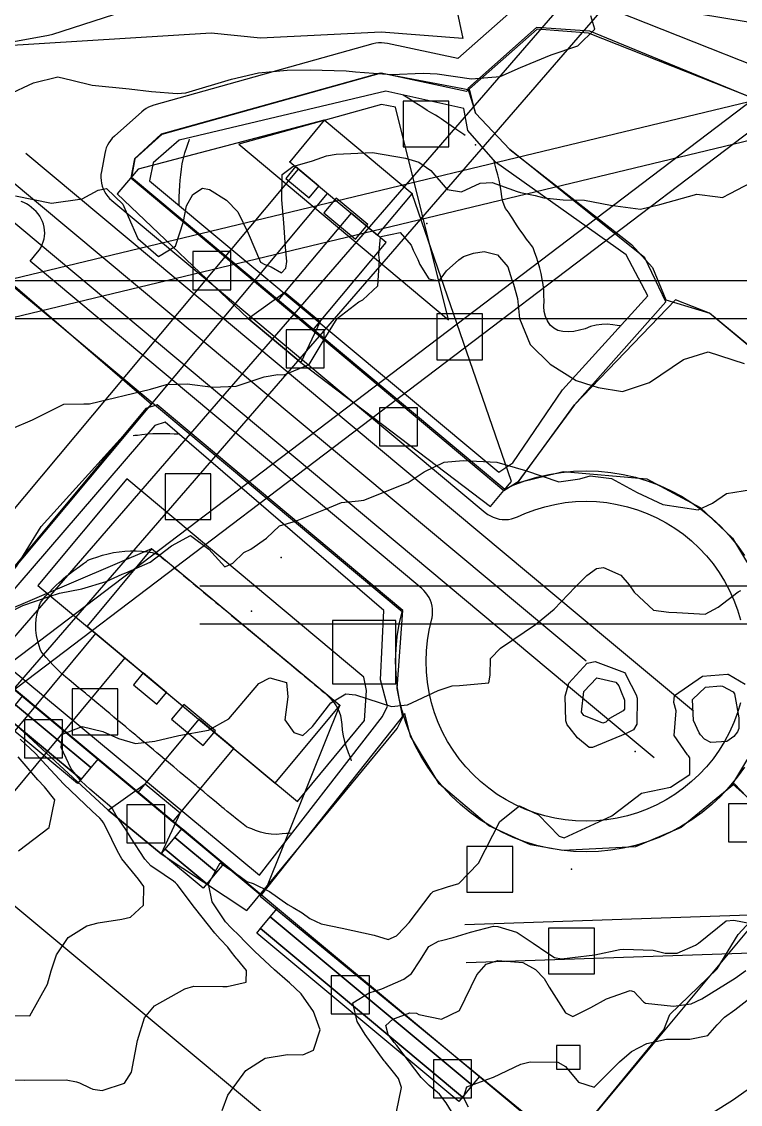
# Model space of a CAD drawing. Header units: feet. Extents: x 1318179 to 1318934, y 422542 to 423299.
# Drawn here: x 1318474.7 to 1318663.4, y 422820.3 to 423104.4 of the extents above; entities that cross this region are included whole.
import ezdxf

# ---------------------------------------------------------------- set-up
doc = ezdxf.new("R2010")
doc.units = ezdxf.units.FT
for name, color, linetype in [('A-BLDG-OTLN', 3, 'CONTINUOUS'), ('C-DRNG-AREA', 150, 'CONTINUOUS'), ('C-LOD', 30, 'CONTINUOUS'), ('C-MISC', 7, 'CONTINUOUS'), ('C-PROP', 6, 'CONTINUOUS'), ('C-PVMT', 8, 'CONTINUOUS'), ('C-SWM', 92, 'CONTINUOUS'), ('C-TOPO-MAJR', 32, 'CONTINUOUS'), ('C-TOPO-SPOT', 7, 'CONTINUOUS'), ('C-UTIL', 4, 'CONTINUOUS'), ('L-PLNT-TREE', 90, 'CONTINUOUS'), ('V-PROP-LINE', 7, 'CONTINUOUS')]:
    doc.layers.add(name, color=color, linetype=linetype)

msp = doc.modelspace()

# ---------------------------------------------------------------- linework, layer by layer
at = {"layer": 'A-BLDG-OTLN'}
for points in [[(1318545.1, 423067.67), (1318568.14, 423048.39), (1318577.23, 423059.25), (1318554.19, 423078.54), (1318545.1, 423067.67)], [(1318491.92, 422945.76), (1318541.32, 422904.64), (1318558.24, 422924.97), (1318508.83, 422966.09), (1318491.92, 422945.76)]]:
    msp.add_lwpolyline(points, close=True, dxfattribs=at)
at = {"layer": 'C-DRNG-AREA'}
for points in [[(1318568.86, 423090.92), (1318511.36, 423074.92), (1318504.36, 423068.42), (1318503.36, 423063.42), (1318601.36, 422981.42), (1318605.36, 422983.93), (1318619.86, 423003.92), (1318643.86, 423030.92), (1318638.36, 423042.42), (1318602.86, 423070.92), (1318593.86, 423080.42), (1318592.36, 423086.42), (1318568.86, 423090.92)], [(1318370.86, 423058.92), (1318342.36, 423037.42), (1318456.35, 422942.43), (1318473.36, 422961.43), (1318479.86, 422971.93), (1318508.86, 423003.93), (1318465.86, 423040.93), (1318454.85, 423030.93), (1318444.35, 423025.93), (1318422.35, 423023.93), (1318406.36, 423028.43), (1318394.35, 423036.93), (1318384.85, 423048.94), (1318380.85, 423059.93), (1318370.86, 423058.92)], [(1318507.36, 423002.92), (1318456.85, 422942.42), (1318537.35, 422875.42), (1318573.35, 422918.92), (1318574.85, 422921.91), (1318573.35, 422929.42), (1318574.84, 422949.91), (1318510.35, 423003.91), (1318507.36, 423002.92)], [(1318575.36, 422922.92), (1318537.36, 422874.92), (1318617.86, 422808.92), (1318643.36, 422839.92), (1318644.86, 422843.92), (1318657.36, 422855.92), (1318662.86, 422864.92), (1318680.86, 422884.42), (1318661.86, 422904.43), (1318647.86, 422892.93), (1318635.86, 422887.93), (1318616.85, 422886.93), (1318608.36, 422888.42), (1318597.36, 422893.42), (1318584.36, 422904.42), (1318576.86, 422916.93), (1318575.36, 422922.92)], [(1318680.36, 422883.92), (1318617.36, 422808.42), (1318730.86, 422714.42), (1318718.36, 422725.42), (1318718.36, 422731.92), (1318726.35, 422739.92), (1318729.35, 422749.92), (1318718.35, 422843.92), (1318697.35, 422861.92), (1318690.35, 422853.42), (1318686.35, 422855.92), (1318703.35, 422876.92), (1318680.36, 422883.92)]]:
    msp.add_lwpolyline(points, close=True, dxfattribs=at)
for points in [[(1318675.85, 423010.93), (1318655.35, 423027.93), (1318646.36, 423031.42), (1318646.36, 423031.42), (1318619.86, 423003.92), (1318604.86, 422983.42), (1318616.86, 422986.42), (1318638.86, 422984.42), (1318652.85, 422976.92), (1318661.35, 422968.93), (1318668.85, 422956.42)], [(1318668.85, 422916.93), (1318661.35, 422904.42), (1318675.85, 422891.43)]]:
    msp.add_lwpolyline(points, dxfattribs=at)
at = {"layer": 'C-LOD'}
for points in [[(1318499.83, 423059.21), (1318534.19, 423026.55), (1318547.99, 423015), (1318597.83, 422977.21), (1318601.36, 422981.42), (1318603.29, 422983.73), (1318577.23, 423059.25), (1318554.19, 423078.54), (1318505.29, 423065.72), (1318500.79, 423060.36), (1318499.83, 423059.21)], [(1318453.34, 422938.19), (1318497.49, 422897.54), (1318511.33, 422886.02), (1318533.83, 422871.19), (1318534.79, 422872.35), (1318539.27, 422877.73), (1318558.24, 422924.97), (1318508.83, 422966.09), (1318458.77, 422944.73), (1318453.34, 422938.19)]]:
    msp.add_lwpolyline(points, close=True, dxfattribs=at)
at = {"layer": 'C-MISC'}
msp.add_lwpolyline([(1318232.89, 423072.4), (1318787.6, 422610.1)], dxfattribs=at)
for points in [[(1318473.15, 422925.2), (1318492.93, 422908.71), (1318490.37, 422905.64), (1318470.59, 422922.12), (1318473.15, 422925.2)], [(1318514.95, 422890.36), (1318525.88, 422881.25), (1318523.32, 422878.18), (1318512.39, 422887.29), (1318514.95, 422890.36)], [(1318539.98, 422869.51), (1318592.99, 422825.32), (1318590.43, 422822.25), (1318537.41, 422866.43), (1318539.98, 422869.51)]]:
    msp.add_lwpolyline(points, close=True, dxfattribs=at)
at = {"layer": 'C-PROP'}
for points in [[(1318689.49, 423075.3), (1318623.55, 423101.44), (1318610.09, 423102.49), (1318591.52, 423086.11), (1318569.08, 423090.87), (1318511.58, 423074.81), (1318504.41, 423068.4), (1318503.54, 423063.64), (1318601.57, 422981.77), (1318603.79, 422982.77), (1318606.85, 422983.93), (1318609.98, 422984.88), (1318613.17, 422985.62), (1318616.39, 422986.15), (1318619.65, 422986.47), (1318622.92, 422986.58), (1318626.19, 422986.47), (1318629.45, 422986.15), (1318632.68, 422985.62), (1318635.86, 422984.88), (1318638.99, 422983.93), (1318642.06, 422982.77), (1318645.04, 422981.42), (1318647.92, 422979.88), (1318650.7, 422978.15), (1318653.36, 422976.25), (1318655.89, 422974.17), (1318658.28, 422971.94), (1318660.51, 422969.55), (1318662.59, 422967.02), (1318664.49, 422964.36)], [(1318622.92, 422936.58), (1318470.71, 423063.69)], [(1318664.49, 422908.8), (1318662.59, 422906.14), (1318660.51, 422903.61), (1318658.28, 422901.23), (1318655.89, 422898.99), (1318653.36, 422896.91), (1318650.7, 422895.01), (1318647.92, 422893.28), (1318645.04, 422891.74), (1318642.06, 422890.39), (1318638.99, 422889.23), (1318635.86, 422888.28), (1318632.68, 422887.54), (1318629.45, 422887.01), (1318626.19, 422886.69), (1318622.92, 422886.58), (1318619.65, 422886.69), (1318616.39, 422887.01), (1318613.17, 422887.54), (1318609.98, 422888.28), (1318606.85, 422889.23), (1318603.79, 422890.39), (1318600.81, 422891.74), (1318597.92, 422893.28), (1318595.14, 422895.01), (1318592.48, 422896.91), (1318589.95, 422898.99), (1318587.57, 422901.23), (1318585.33, 422903.61), (1318583.25, 422906.14), (1318581.35, 422908.8), (1318579.62, 422911.58), (1318578.08, 422914.47), (1318576.73, 422917.45), (1318575.57, 422920.51), (1318574.62, 422923.64), (1318573.88, 422926.83), (1318573.35, 422930.05), (1318573.03, 422933.31), (1318572.92, 422936.58), (1318573.03, 422939.85), (1318573.35, 422943.11), (1318573.88, 422946.34), (1318574.62, 422949.52), (1318574.63, 422949.55), (1318465.75, 423040.47)]]:
    msp.add_lwpolyline(points, dxfattribs=at)
for points in [[(1318609.86, 423102.92), (1318591.86, 423086.92), (1318593.86, 423080.42), (1318602.86, 423070.92), (1318634.86, 423045.92), (1318640.36, 423039.92), (1318643.86, 423031.42), (1318655.36, 423027.92), (1318675.86, 423010.92), (1318690.36, 423004.92), (1318702.86, 423026.92), (1318698.86, 423063.92), (1318690.86, 423074.42), (1318623.86, 423101.92), (1318609.86, 423102.92)], [(1318570.34, 423086.15), (1318516.1, 423073.33), (1318509.24, 423067.35), (1318508.3, 423062.66), (1318599.97, 422986.23), (1318603.67, 422988.63), (1318616.7, 423007.8), (1318639.11, 423032.48), (1318633.42, 423043.2), (1318599.14, 423067.58), (1318591.85, 423075.84), (1318590.83, 423081.66), (1318570.34, 423086.15)], [(1318569.19, 423082.71), (1318531.73, 423072.29), (1318586.8, 423026.21), (1318572.85, 423082.01), (1318569.19, 423082.71)], [(1318509.67, 422998.49), (1318461.83, 422942.89), (1318537.2, 422880.42), (1318569.45, 422922.06), (1318570.75, 422924.78), (1318568.93, 422931.76), (1318569.84, 422949.89), (1318512.42, 422999.36), (1318509.67, 422998.49)], [(1318502.39, 422984.49), (1318479.02, 422956.49), (1318547.14, 422899.8), (1318564.71, 422921.03), (1318565.29, 422928.91), (1318564.59, 422932.42), (1318502.39, 422984.49)]]:
    msp.add_lwpolyline(points, close=True, dxfattribs=at)
at = {"layer": 'C-PVMT'}
for points in [[(1318456.11, 423105.3), (1318458.11, 423103.42), (1318459.99, 423101.41), (1318460.19, 423101.17), (1318460.7, 423100.6), (1318461.27, 423100.09), (1318461.89, 423099.62), (1318462.54, 423099.22), (1318463.23, 423098.89), (1318463.96, 423098.62), (1318464.7, 423098.43), (1318465.46, 423098.3), (1318466.23, 423098.25), (1318467, 423098.27), (1318467.76, 423098.37), (1318481.83, 423100.85), (1318482.91, 423101.12), (1318507.07, 423108.96)], [(1318604.8, 423108.49), (1318589.25, 423094.77), (1318570.74, 423098.7), (1318569.98, 423098.82), (1318569.21, 423098.87), (1318568.44, 423098.84), (1318567.68, 423098.75), (1318566.92, 423098.57), (1318509.43, 423082.51), (1318508.73, 423082.28), (1318508.06, 423081.99), (1318507.42, 423081.64), (1318506.82, 423081.23), (1318506.25, 423080.77), (1318499.08, 423074.37), (1318498.54, 423073.84), (1318498.05, 423073.26), (1318497.62, 423072.64), (1318497.25, 423071.98), (1318496.95, 423071.29), (1318496.71, 423070.58), (1318496.54, 423069.84), (1318495.67, 423065.08), (1318495.56, 423064.32), (1318495.54, 423063.55), (1318495.58, 423062.78), (1318495.7, 423062.02), (1318495.89, 423061.28), (1318496.15, 423060.56), (1318496.48, 423059.86), (1318496.87, 423059.21), (1318497.33, 423058.59), (1318497.84, 423058.02), (1318498.41, 423057.5), (1318596.44, 422975.63), (1318597.09, 422975.14), (1318597.79, 422974.72), (1318598.53, 422974.37), (1318599.3, 422974.1), (1318600.09, 422973.91), (1318600.9, 422973.8), (1318601.71, 422973.77), (1318602.52, 422973.83), (1318603.33, 422973.97), (1318604.11, 422974.19), (1318604.87, 422974.48), (1318606.85, 422975.38), (1318609.42, 422976.35), (1318612.05, 422977.15), (1318614.73, 422977.77), (1318617.44, 422978.22), (1318620.17, 422978.49), (1318622.92, 422978.58), (1318625.67, 422978.49), (1318628.4, 422978.22), (1318631.11, 422977.77), (1318633.79, 422977.15), (1318636.42, 422976.35), (1318638.99, 422975.38), (1318641.5, 422974.25), (1318643.92, 422972.95), (1318646.25, 422971.5), (1318648.49, 422969.9), (1318650.61, 422968.15), (1318652.62, 422966.28), (1318654.5, 422964.27), (1318656.24, 422962.15), (1318657.84, 422959.91), (1318659.29, 422957.58), (1318660.59, 422955.16), (1318661.72, 422952.65), (1318662.69, 422950.08), (1318663.49, 422947.45)], [(1318692.43, 423082.74), (1318626.5, 423108.88)], [(1318663.49, 422925.71), (1318662.69, 422923.08), (1318661.72, 422920.51), (1318660.59, 422918.01), (1318659.29, 422915.58), (1318657.84, 422913.25), (1318656.24, 422911.02), (1318654.5, 422908.89), (1318652.62, 422906.89), (1318650.61, 422905.01), (1318648.49, 422903.26), (1318646.25, 422901.66), (1318643.92, 422900.21), (1318641.5, 422898.92), (1318638.99, 422897.78), (1318636.42, 422896.81), (1318633.79, 422896.02), (1318631.11, 422895.39), (1318628.4, 422894.94), (1318625.67, 422894.68), (1318622.92, 422894.59), (1318620.17, 422894.68), (1318617.44, 422894.94), (1318614.73, 422895.39), (1318612.05, 422896.02), (1318609.42, 422896.81), (1318606.85, 422897.78), (1318604.35, 422898.92), (1318601.92, 422900.21), (1318599.59, 422901.66), (1318597.36, 422903.26), (1318595.23, 422905.01), (1318593.23, 422906.89), (1318591.35, 422908.89), (1318589.6, 422911.02), (1318588, 422913.25), (1318586.55, 422915.58), (1318585.26, 422918.01), (1318584.12, 422920.51), (1318583.15, 422923.08), (1318582.36, 422925.71), (1318581.73, 422928.39), (1318581.28, 422931.1), (1318581.02, 422933.83), (1318580.93, 422936.58), (1318581.02, 422939.33), (1318581.28, 422942.06), (1318581.73, 422944.77), (1318582.42, 422947.71), (1318582.41, 422947.71), (1318582.48, 422947.98), (1318582.59, 422948.75), (1318582.63, 422949.53), (1318582.6, 422950.31), (1318582.48, 422951.08), (1318582.3, 422951.84), (1318582.04, 422952.57), (1318581.71, 422953.28), (1318581.31, 422953.95), (1318580.85, 422954.58), (1318580.33, 422955.16), (1318579.76, 422955.69), (1318476.96, 423041.54), (1318478.94, 423043.91), (1318479.41, 423044.54), (1318479.82, 423045.21), (1318480.16, 423045.91), (1318480.43, 423046.64), (1318480.63, 423047.4), (1318480.75, 423048.17), (1318480.8, 423048.96), (1318480.77, 423049.74), (1318480.67, 423050.51), (1318480.48, 423051.27), (1318480.23, 423052.01), (1318479.9, 423052.72), (1318479.51, 423053.4), (1318479.05, 423054.04), (1318478.53, 423054.62), (1318477.96, 423055.16), (1318477.33, 423055.69), (1318476.7, 423056.17), (1318476.03, 423056.58), (1318475.32, 423056.93), (1318474.58, 423057.2)]]:
    msp.add_lwpolyline(points, dxfattribs=at)
for points in [[(1318544.08, 423063.31), (1318550.22, 423058.17), (1318552.78, 423061.24), (1318546.65, 423066.38), (1318544.08, 423063.31)], [(1318557.32, 423058.1), (1318554.11, 423054.26), (1318562.4, 423047.33), (1318565.61, 423051.17), (1318557.32, 423058.1)], [(1318541.94, 423031.14), (1318551.15, 423023.44), (1318570.42, 423046.48), (1318561.22, 423054.18), (1318541.94, 423031.14)], [(1318547.99, 423015), (1318534.19, 423026.55), (1318543.87, 423033.44), (1318553.07, 423025.74), (1318547.99, 423015)], [(1318504.07, 422930.45), (1318510.22, 422925.33), (1318512.77, 422928.4), (1318506.63, 422933.52), (1318504.07, 422930.45)], [(1318475.07, 422927.5), (1318494.85, 422911.02), (1318492.93, 422908.71), (1318473.15, 422925.2), (1318475.07, 422927.5)], [(1318517.32, 422925.27), (1318514.12, 422921.43), (1318522.42, 422914.52), (1318525.62, 422918.36), (1318517.32, 422925.27)], [(1318470.59, 422922.12), (1318490.37, 422905.64), (1318489.41, 422904.49), (1318469.63, 422920.97), (1318470.59, 422922.12)], [(1318505.24, 422902.15), (1318514.46, 422894.47), (1318530.45, 422913.69), (1318521.23, 422921.37), (1318505.24, 422902.15)], [(1318511.33, 422886.02), (1318497.49, 422897.54), (1318507.16, 422904.46), (1318516.38, 422896.78), (1318511.33, 422886.02)], [(1318516.87, 422892.67), (1318527.8, 422883.55), (1318525.88, 422881.25), (1318514.95, 422890.36), (1318516.87, 422892.67)], [(1318512.39, 422887.29), (1318523.32, 422878.18), (1318522.36, 422877.03), (1318511.43, 422886.14), (1318512.39, 422887.29)], [(1318541.9, 422871.81), (1318594.91, 422827.62), (1318592.99, 422825.32), (1318539.98, 422869.51), (1318541.9, 422871.81)], [(1318537.41, 422866.43), (1318590.43, 422822.25), (1318589.47, 422821.09), (1318536.45, 422865.28), (1318537.41, 422866.43)]]:
    msp.add_lwpolyline(points, close=True, dxfattribs=at)
at = {"layer": 'C-SWM'}
for points in [[(1318609.86, 423102.92), (1318591.86, 423086.92), (1318593.86, 423080.42), (1318602.86, 423070.92), (1318634.86, 423045.92), (1318640.36, 423039.92), (1318643.86, 423031.42), (1318655.36, 423027.92), (1318675.86, 423010.92), (1318690.36, 423004.92), (1318702.86, 423026.92), (1318698.86, 423063.92), (1318690.86, 423074.42), (1318623.86, 423101.92), (1318609.86, 423102.92)], [(1318583.71, 423015.67), (1318595.75, 423015.67), (1318595.75, 423027.72), (1318583.71, 423027.72), (1318583.71, 423015.67)], [(1318556.35, 422930.7), (1318572.94, 422930.7), (1318572.94, 422947.28), (1318556.35, 422947.28), (1318556.35, 422930.7)], [(1318615.14, 422829.55), (1318621.38, 422829.55), (1318621.38, 422835.8), (1318615.14, 422835.8), (1318615.14, 422829.55)]]:
    msp.add_lwpolyline(points, close=True, dxfattribs=at)
at = {"layer": 'C-TOPO-MAJR'}
for points in [[(1318471.1, 423085.25), (1318477.81, 423088.36), (1318484.24, 423089.96), (1318487.94, 423089.04), (1318493.26, 423087.75), (1318502.99, 423086.84), (1318508.87, 423086.14), (1318515.55, 423085.54), (1318517.84, 423085.77), (1318529.79, 423089.36), (1318536.91, 423091.01), (1318544.43, 423091.71), (1318550.44, 423091.77), (1318559.9, 423091.52), (1318562.4, 423091.25), (1318571.83, 423090.55), (1318580.17, 423090.9), (1318583.78, 423090.72), (1318592.85, 423089.44), (1318600.37, 423090), (1318605.73, 423092.38), (1318613.77, 423095.68), (1318620.72, 423098.08), (1318625.17, 423102.43), (1318624.17, 423105.97)], [(1318591.17, 423074.58), (1318590.81, 423074.83), (1318590.07, 423075.33), (1318588.98, 423076.08), (1318587.51, 423077.08), (1318586.34, 423077.88), (1318585.47, 423078.48), (1318584.89, 423078.89), (1318584.61, 423079.09), (1318584.1, 423079.42), (1318583.37, 423079.87), (1318582.41, 423080.45), (1318581.23, 423081.15), (1318580.06, 423081.87), (1318578.91, 423082.59), (1318577.76, 423083.31), (1318576.62, 423084.05), (1318575.76, 423084.61), (1318575.2, 423084.97), (1318574.91, 423085.16)], [(1318516.05, 423056.34), (1318516.06, 423056.7), (1318516.08, 423057.42), (1318516.12, 423058.5), (1318516.16, 423059.95), (1318516.24, 423061.39), (1318516.35, 423062.83), (1318516.49, 423064.27), (1318516.66, 423065.71), (1318516.91, 423067.15), (1318517.23, 423068.59), (1318517.62, 423070.03), (1318518.1, 423071.47), (1318518.45, 423072.55), (1318518.69, 423073.27), (1318518.8, 423073.63)], [(1318473.09, 423058.73), (1318482.58, 423056.78), (1318490.59, 423057.95), (1318494.79, 423060.24), (1318497.05, 423060.67), (1318501.27, 423056.5), (1318502.66, 423053.26), (1318505.26, 423047.54), (1318510.7, 423042.77), (1318515.17, 423045.5), (1318517.26, 423052.03), (1318518.03, 423056.13), (1318519.65, 423059.11), (1318522.23, 423060.75), (1318524.06, 423060.4), (1318528.55, 423057.6), (1318531.51, 423054.56), (1318534.24, 423048.96), (1318537.4, 423041.33), (1318538.54, 423040.69), (1318540.25, 423040.09), (1318542.99, 423038.49), (1318544.05, 423039.7), (1318544.36, 423041.48), (1318544.22, 423043.33), (1318544.03, 423045.21), (1318543.58, 423051.65), (1318543, 423057.63), (1318543.12, 423064.31), (1318545.92, 423066.45), (1318551.08, 423067.93), (1318554.75, 423069.18), (1318557.32, 423069.63), (1318566.88, 423070.09), (1318575.52, 423068.57), (1318578.98, 423067.55), (1318582.17, 423065.4), (1318586.43, 423060.41), (1318590.17, 423059.73), (1318595.14, 423062.07), (1318598.28, 423062.23), (1318604.8, 423059.85), (1318605.68, 423059.62), (1318609.53, 423058.83), (1318611.81, 423058.21), (1318616.9, 423057.69), (1318622.47, 423057.57), (1318629.3, 423056.25), (1318637.16, 423055.2), (1318642.31, 423056.41), (1318652.03, 423059.14), (1318657.49, 423058.44), (1318658.76, 423058.26), (1318660.77, 423059.37), (1318669.77, 423064.05)], [(1318632.15, 423024.58), (1318631.78, 423024.63), (1318631.05, 423024.71), (1318629.96, 423024.84), (1318628.49, 423025.01), (1318627.03, 423025), (1318625.56, 423024.8), (1318624.1, 423024.41), (1318622.64, 423023.84), (1318621.17, 423023.43), (1318619.71, 423023.16), (1318618.25, 423023.05), (1318616.78, 423023.09), (1318615.51, 423023.4), (1318614.42, 423023.96), (1318613.51, 423024.8), (1318612.79, 423025.89), (1318612.27, 423027.07), (1318611.94, 423028.34), (1318611.81, 423029.69), (1318611.87, 423031.13), (1318611.86, 423032.57), (1318611.78, 423034.01), (1318611.63, 423035.45), (1318611.41, 423036.89), (1318611.12, 423038.33), (1318610.77, 423039.78), (1318610.36, 423041.22), (1318609.89, 423042.66), (1318609.5, 423043.78), (1318609.21, 423044.58), (1318609.01, 423045.06), (1318608.9, 423045.22), (1318608.58, 423045.66), (1318608.05, 423046.38), (1318607.31, 423047.38), (1318606.37, 423048.66), (1318605.53, 423049.83), (1318604.79, 423050.89), (1318604.17, 423051.84), (1318603.65, 423052.68), (1318603.16, 423053.46), (1318602.68, 423054.18), (1318602.23, 423054.84), (1318601.8, 423055.44), (1318601.42, 423056.25), (1318601.1, 423057.27), (1318600.83, 423058.5), (1318600.62, 423059.95), (1318600.37, 423061.39), (1318600.07, 423062.83), (1318599.73, 423064.27), (1318599.35, 423065.71), (1318599.06, 423066.79), (1318598.87, 423067.51), (1318598.77, 423067.87)], [(1318472.22, 422997.71), (1318477.58, 422999.91), (1318485.83, 423004.09), (1318491.1, 423004.18), (1318492.59, 423004.17), (1318508.54, 423008.01), (1318512.76, 423009.25), (1318518.23, 423009.4), (1318524.9, 423008.5), (1318531.08, 423008.76), (1318538.42, 423011.24), (1318541.99, 423011.84), (1318543.64, 423011.78), (1318550.22, 423014.49), (1318554.17, 423021.05), (1318557.57, 423026.52), (1318563.23, 423030.87), (1318564.29, 423031.4), (1318568.28, 423035.13), (1318568.72, 423041.8), (1318568.54, 423043.21), (1318568.93, 423047.85), (1318569.05, 423048.03), (1318574.15, 423049.06), (1318577, 423045.76), (1318577.55, 423044.5), (1318578.74, 423041.99), (1318579.25, 423040.73), (1318581.59, 423036.93), (1318584.37, 423036.45), (1318585.57, 423038.1), (1318586.3, 423039.07), (1318589.51, 423041.89), (1318590.72, 423042.76), (1318593.39, 423043.7), (1318596.2, 423044.1), (1318599.67, 423043.27), (1318602.33, 423040.07), (1318603.38, 423036.71), (1318603.83, 423035.51), (1318604.94, 423031.78), (1318605.42, 423026.49), (1318608.21, 423019.69), (1318613.49, 423014.54), (1318620.3, 423010.29), (1318624.39, 423008.93), (1318626.08, 423008.45), (1318632.44, 423007.4), (1318639.58, 423009.72), (1318648.45, 423015.76), (1318654.97, 423017.77), (1318664.4, 423014.74)], [(1318515.85, 422996.15), (1318515.48, 422996.16), (1318514.74, 422996.19), (1318513.64, 422996.24), (1318512.16, 422996.3), (1318510.69, 422996.3), (1318509.21, 422996.25), (1318507.74, 422996.15), (1318506.26, 422995.99), (1318505.16, 422995.87), (1318504.42, 422995.79), (1318504.05, 422995.75)], [(1318467.9, 422947.64), (1318475.04, 422951.25), (1318481.97, 422953.57), (1318484.71, 422954.44), (1318490.54, 422955.59), (1318496.94, 422957.52), (1318501.09, 422959.44), (1318502.05, 422959.82), (1318508.49, 422962.58), (1318514.04, 422966.84), (1318519.07, 422969.56), (1318523.84, 422966.02), (1318528.06, 422961.34), (1318530.16, 422962.37), (1318533.03, 422965.1), (1318534.9, 422965.97), (1318539.06, 422968.86), (1318542.46, 422972.12), (1318546.65, 422973.37), (1318554.53, 422976.47), (1318558.69, 422978.26), (1318563.14, 422978.65), (1318564.57, 422978.84), (1318576.18, 422983.53), (1318580.38, 422986.28), (1318585.65, 422988.82), (1318590.66, 422989.25), (1318599.45, 422988.83), (1318606.99, 422986.67), (1318615.79, 422983.65), (1318621.23, 422984.46), (1318624.02, 422985.21), (1318629.56, 422984.57), (1318636.28, 422980.85), (1318643.1, 422977.77), (1318652.31, 422976.37), (1318656.08, 422978.08), (1318659.76, 422980.61), (1318668.53, 422981.99)], [(1318545.35, 422891.46), (1318544.98, 422891.43), (1318544.24, 422891.37), (1318543.14, 422891.28), (1318541.66, 422891.16), (1318540.23, 422891.19), (1318538.83, 422891.37), (1318537.48, 422891.71), (1318536.17, 422892.2), (1318535.15, 422892.6), (1318534.41, 422892.88), (1318533.96, 422893.07), (1318533.79, 422893.16), (1318533.3, 422893.52), (1318532.48, 422894.16), (1318531.34, 422895.08), (1318529.86, 422896.27), (1318528.7, 422897.21), (1318527.86, 422897.9), (1318527.32, 422898.33), (1318527.11, 422898.51), (1318526.63, 422898.91), (1318525.89, 422899.52), (1318524.9, 422900.36), (1318523.64, 422901.4), (1318522.57, 422902.29), (1318521.69, 422903.02), (1318521.01, 422903.59), (1318520.51, 422904.01), (1318519.89, 422904.52), (1318519.16, 422905.13), (1318518.3, 422905.85), (1318517.32, 422906.66), (1318516.39, 422907.43), (1318515.51, 422908.17), (1318514.69, 422908.85), (1318513.91, 422909.5), (1318513.16, 422910.13), (1318512.42, 422910.74), (1318511.7, 422911.34), (1318511, 422911.92), (1318510.21, 422912.58), (1318509.33, 422913.31), (1318508.37, 422914.11), (1318507.31, 422914.99), (1318506.42, 422915.73), (1318505.68, 422916.35), (1318505.1, 422916.83), (1318504.68, 422917.18), (1318504.03, 422917.72), (1318503.16, 422918.45), (1318502.05, 422919.37), (1318500.72, 422920.48), (1318499.68, 422921.34), (1318498.94, 422921.96), (1318498.5, 422922.33), (1318498.36, 422922.46), (1318497.89, 422922.86), (1318497.08, 422923.53), (1318495.94, 422924.47), (1318494.46, 422925.7), (1318493.32, 422926.64), (1318492.52, 422927.31), (1318492.04, 422927.7), (1318491.91, 422927.81), (1318491.47, 422928.18), (1318490.73, 422928.79), (1318489.69, 422929.65), (1318488.36, 422930.77), (1318487.25, 422931.69), (1318486.38, 422932.42), (1318485.73, 422932.96), (1318485.32, 422933.31), (1318484.74, 422933.85), (1318484.01, 422934.58), (1318483.11, 422935.51), (1318482.04, 422936.64), (1318481.19, 422937.57), (1318480.55, 422938.3), (1318480.12, 422938.83), (1318479.89, 422939.16), (1318479.64, 422939.78), (1318479.34, 422940.68), (1318479.02, 422941.86), (1318478.66, 422943.32), (1318478.46, 422944.78), (1318478.43, 422946.24), (1318478.56, 422947.7), (1318478.85, 422949.16), (1318479.15, 422950.36), (1318479.44, 422951.31), (1318479.73, 422952), (1318480.02, 422952.44), (1318480.49, 422953.03), (1318481.13, 422953.76), (1318481.95, 422954.63), (1318482.96, 422955.65), (1318483.83, 422956.53), (1318484.56, 422957.25), (1318485.17, 422957.82), (1318485.64, 422958.24), (1318486.35, 422958.82), (1318487.3, 422959.55), (1318488.48, 422960.43), (1318489.9, 422961.47), (1318490.98, 422962.26), (1318491.72, 422962.8), (1318492.11, 422963.1), (1318492.17, 422963.14), (1318492.58, 422963.3), (1318493.34, 422963.56), (1318494.46, 422963.93), (1318495.94, 422964.41), (1318497.41, 422964.81), (1318498.89, 422965.12), (1318500.36, 422965.34), (1318501.84, 422965.47), (1318503.31, 422965.54), (1318504.79, 422965.54), (1318506.26, 422965.47), (1318507.74, 422965.34), (1318509.01, 422965.11), (1318510.07, 422964.77), (1318510.93, 422964.35), (1318511.58, 422963.82), (1318512.28, 422963.25), (1318513.02, 422962.65), (1318513.8, 422962), (1318514.62, 422961.32), (1318515.47, 422960.61), (1318516.34, 422959.88), (1318517.25, 422959.13), (1318518.18, 422958.35), (1318519.02, 422957.66), (1318519.75, 422957.04), (1318520.39, 422956.51), (1318520.94, 422956.06), (1318521.65, 422955.47), (1318522.52, 422954.74), (1318523.57, 422953.87), (1318524.78, 422952.86), (1318525.75, 422952.05), (1318526.49, 422951.44), (1318526.99, 422951.02), (1318527.25, 422950.8), (1318527.82, 422950.33), (1318528.69, 422949.61), (1318529.86, 422948.63), (1318531.34, 422947.4), (1318532.45, 422946.48), (1318533.19, 422945.86), (1318533.57, 422945.54), (1318533.59, 422945.53), (1318533.97, 422945.21), (1318534.71, 422944.6), (1318535.8, 422943.69), (1318537.26, 422942.47), (1318538.43, 422941.5), (1318539.31, 422940.77), (1318539.89, 422940.28), (1318540.19, 422940.04), (1318540.71, 422939.61), (1318541.44, 422938.99), (1318542.4, 422938.2), (1318543.58, 422937.21), (1318544.61, 422936.36), (1318545.48, 422935.63), (1318546.21, 422935.02), (1318546.79, 422934.55), (1318547.44, 422934), (1318548.18, 422933.38), (1318549, 422932.7), (1318549.9, 422931.96), (1318550.79, 422931.22), (1318551.66, 422930.49), (1318552.53, 422929.77), (1318553.38, 422929.05), (1318554.18, 422928.36), (1318554.92, 422927.67), (1318555.6, 422927), (1318556.22, 422926.34), (1318556.78, 422925.65), (1318557.28, 422924.92), (1318557.72, 422924.15), (1318558.1, 422923.35), (1318558.41, 422922.38), (1318558.65, 422921.25), (1318558.82, 422919.96), (1318558.91, 422918.5), (1318559.12, 422917.04), (1318559.45, 422915.58), (1318559.89, 422914.11), (1318560.44, 422912.65), (1318560.85, 422911.56), (1318561.13, 422910.83), (1318561.27, 422910.46)], [(1318470.09, 422826.85), (1318475.37, 422826.68), (1318486.41, 422826.73), (1318489.14, 422826.25), (1318489.96, 422825.95), (1318492.67, 422824.69), (1318493.41, 422824.34), (1318495.91, 422823.93), (1318501.7, 422825.87), (1318503.6, 422828.75), (1318505.11, 422837.06), (1318506.98, 422843.06), (1318509.61, 422846.19), (1318517.55, 422850.67), (1318519.95, 422851.3), (1318527.54, 422851.29), (1318528.65, 422851.25), (1318533.66, 422852.41), (1318533.77, 422855.44), (1318531.43, 422858.33), (1318531.26, 422858.5), (1318530.75, 422859.04), (1318529.86, 422860.26), (1318528.9, 422861.57), (1318526.88, 422863.69), (1318525.42, 422865.25), (1318520.14, 422872.01), (1318515.58, 422877.98), (1318515.12, 422878.44), (1318514.6, 422878.85), (1318512.12, 422880.52), (1318508.66, 422882.95), (1318507.07, 422884.67), (1318503.34, 422890.47), (1318502.08, 422892.44), (1318499.57, 422896.16), (1318498.57, 422897.88), (1318498.38, 422898.12), (1318492.61, 422903.05), (1318490.4, 422905.15), (1318487.71, 422908.36), (1318485.08, 422913.96), (1318485.48, 422917.49), (1318490.66, 422919.48), (1318496.01, 422918.17), (1318500.16, 422916.32), (1318504.66, 422915.02), (1318509.74, 422915.66), (1318515.98, 422917.09), (1318523.76, 422918.48), (1318529.1, 422921.46), (1318537.02, 422930.73), (1318539.88, 422932.28), (1318544.29, 422931.04), (1318544.63, 422927.28), (1318543.8, 422921.25), (1318546.2, 422917.87), (1318548.55, 422917.11), (1318551.09, 422919.44), (1318555.93, 422925.72), (1318559.82, 422928.03), (1318562.41, 422927.8), (1318571.85, 422924.71), (1318576.04, 422925.18), (1318584.09, 422928.95), (1318587.75, 422930.16), (1318589.68, 422930.24), (1318597.38, 422930.9), (1318597.72, 422932.97), (1318597.8, 422937.3), (1318600.47, 422940.02), (1318609.65, 422946.24), (1318614.53, 422950.27), (1318620.02, 422956.06), (1318623.11, 422959.1), (1318625.66, 422960.92), (1318627.45, 422961.21), (1318632.02, 422959.15), (1318634.26, 422956.63), (1318635.56, 422954.7), (1318640.58, 422950), (1318644.63, 422949.47), (1318646.77, 422949.38), (1318654.2, 422948.98), (1318657.57, 422950.78), (1318662.84, 422954.82), (1318663.57, 422955.17)], [(1318636.29, 422926.88), (1318636.2, 422920.12), (1318635.39, 422918.61), (1318633.25, 422917.52), (1318624.57, 422913.96), (1318623.73, 422913.94), (1318620.68, 422916.47), (1318618.44, 422919.28), (1318617.99, 422919.87), (1318617.57, 422920.92), (1318617.4, 422927.39), (1318618.41, 422930.82), (1318623.19, 422936.08), (1318625.32, 422936.57), (1318632.97, 422933.61), (1318633.25, 422933.28), (1318633.45, 422932.82), (1318636.03, 422927.75), (1318636.29, 422926.88)], [(1318527.38, 422818.72), (1318528.89, 422822.72), (1318533.62, 422829.25), (1318538.67, 422832.41), (1318544.52, 422833.44), (1318548.58, 422833.36), (1318551.39, 422834.5), (1318553.07, 422839.87), (1318551.38, 422844.65), (1318548.1, 422849.31), (1318545.08, 422852.23), (1318544.5, 422852.69), (1318541.12, 422855.58), (1318535.96, 422860.44), (1318535.28, 422861.09), (1318533.31, 422863.06), (1318531.95, 422864.53), (1318529.78, 422866.62), (1318528.25, 422868.18), (1318524.72, 422873.47), (1318523.79, 422878.2), (1318526.86, 422883.69), (1318532.11, 422880.11), (1318533.87, 422878.84), (1318535.55, 422878.24), (1318539.83, 422876.15), (1318544.59, 422872.81), (1318546, 422871.96), (1318548.34, 422870.54), (1318550.39, 422869.08), (1318553.39, 422867.71), (1318558.84, 422866.56), (1318567.29, 422864.69), (1318570.93, 422863.58), (1318573.18, 422864.51), (1318575.25, 422866.7), (1318576.51, 422868.07), (1318582.23, 422875.64), (1318582.77, 422876.17), (1318586.57, 422877.37), (1318589.51, 422878.28), (1318594.7, 422883.58), (1318600.24, 422894.55), (1318605.47, 422898.68), (1318610.38, 422896.33), (1318615.85, 422890.71), (1318617.17, 422890.25), (1318629.68, 422895.99), (1318631.9, 422897.71), (1318637.45, 422901.98), (1318645.06, 422903.59), (1318650.12, 422906.84), (1318650.12, 422911.22), (1318649.82, 422911.8), (1318649.58, 422912.02), (1318646.02, 422917.08), (1318646.57, 422923.62), (1318645.97, 422925.78), (1318646.11, 422927.62), (1318653.46, 422932.71), (1318660.02, 422933.23), (1318660.19, 422933.17), (1318664.68, 422930.56)], [(1318632.93, 422926.67), (1318633.01, 422926.37), (1318632.98, 422924.06), (1318632.69, 422923.57), (1318629.08, 422921.57), (1318628.07, 422920.63), (1318627.29, 422920.34), (1318622.31, 422922.4), (1318621.74, 422923.24), (1318622.31, 422928.7), (1318625.72, 422932.25), (1318630.73, 422931.14), (1318631.54, 422930.11), (1318632.11, 422928.61), (1318632.93, 422926.67)], [(1318663.02, 422921.78), (1318663.01, 422918.94), (1318662.64, 422918.04), (1318661.69, 422916.81), (1318659.88, 422915.58), (1318655.63, 422915.31), (1318654.03, 422916.13), (1318652.96, 422917.26), (1318652.58, 422917.81), (1318651.12, 422921.09), (1318650.87, 422926.54), (1318654.28, 422929.83), (1318658.24, 422930.18), (1318658.75, 422930.03), (1318661.51, 422928.54), (1318661.9, 422928.01), (1318663.02, 422921.78)], [(1318471.5, 422843.62), (1318476.86, 422843.55), (1318481.52, 422851.9), (1318482.46, 422855.36), (1318483.89, 422859.57), (1318486.99, 422864.15), (1318491.89, 422867.13), (1318494.83, 422867.93), (1318501.06, 422868.89), (1318503.28, 422869.48), (1318506.71, 422872.55), (1318506.82, 422877.46), (1318505.45, 422879.4), (1318501.07, 422884.77), (1318499.9, 422886.79), (1318496.96, 422892.91), (1318496.22, 422894.17), (1318495.85, 422894.72), (1318495.26, 422895.42), (1318493.23, 422897.26), (1318485.74, 422904.41), (1318480.12, 422910.44), (1318478.34, 422912.35), (1318474.37, 422916.19)], [(1318473.94, 422886.85), (1318481.97, 422892.98), (1318483.46, 422900.22), (1318480.76, 422903.62), (1318479.01, 422905.48), (1318473.8, 422911.54)], [(1318573.16, 422818.37), (1318574.44, 422824.75), (1318573.66, 422827.09), (1318572.37, 422828.79), (1318570.15, 422831.51), (1318569.94, 422831.78), (1318564.9, 422838.65), (1318562.78, 422842.1), (1318561.7, 422846.93), (1318565.97, 422849.63), (1318569.3, 422850.61), (1318575.05, 422853.21), (1318577.05, 422854.63), (1318579.28, 422858.01), (1318581.62, 422861.74), (1318584.13, 422863.12), (1318584.94, 422863.31), (1318588, 422864.12), (1318592.56, 422865.54), (1318598.65, 422867.06), (1318599.73, 422867), (1318604.64, 422865.48), (1318604.81, 422865.39), (1318609.06, 422862.63), (1318612.63, 422860.13), (1318614.6, 422858.85), (1318616.5, 422858.48), (1318619.34, 422858.89), (1318625.22, 422859.58), (1318631.78, 422860.93), (1318632.7, 422861.07), (1318640.53, 422860.79), (1318643.68, 422860.01), (1318646.82, 422859.97), (1318651.68, 422862.13), (1318652.42, 422862.65), (1318659.68, 422868.45), (1318661.73, 422868.63), (1318666.28, 422867.77)], [(1318590.78, 422813.18), (1318586.16, 422820.73), (1318584.41, 422822.98), (1318582.67, 422824.5), (1318581.7, 422825.28), (1318579.65, 422827.35), (1318573.22, 422835.73), (1318572.54, 422836.54), (1318570.98, 422838.63), (1318570.35, 422841.04), (1318572.2, 422842.66), (1318576.65, 422844.36), (1318578.38, 422844.23), (1318578.97, 422843.89), (1318584.97, 422842.69), (1318589.72, 422844.93), (1318594.22, 422854.32), (1318596.72, 422857.13), (1318599.75, 422858.09), (1318606.31, 422857.57), (1318609.61, 422855.74), (1318611.9, 422853.32), (1318613.18, 422851.08), (1318617.49, 422844.32), (1318619.4, 422843.41), (1318624.19, 422845.7), (1318628.3, 422847.99), (1318634.46, 422850.22), (1318635.42, 422849.93), (1318637.95, 422847.24), (1318638.53, 422846.92), (1318645.85, 422846.06), (1318650.54, 422846.67), (1318653.32, 422848.03), (1318662.07, 422853.42), (1318664.85, 422855.46)], [(1318592.05, 422819.59), (1318590.69, 422822.1), (1318591.61, 422824.93), (1318597.08, 422826.93), (1318598.6, 422827.45), (1318605.75, 422830.88), (1318608.27, 422831.52), (1318615.54, 422831.36), (1318617.49, 422830.29), (1318620.93, 422826.14), (1318625.03, 422824.87), (1318631.7, 422831.45), (1318634.83, 422834.15), (1318638.84, 422836.33), (1318644.06, 422837.44), (1318650.17, 422837.43), (1318654.9, 422838.42), (1318657.29, 422841.15), (1318659.27, 422843.23), (1318661.97, 422845.16), (1318670.63, 422851.89)], [(1318656.15, 422818.22), (1318661.33, 422821.46), (1318665.19, 422824.16)]]:
    msp.add_lwpolyline(points, dxfattribs=at)
at = {"layer": 'C-TOPO-SPOT'}
for p in [(1318554.19, 423078.54), (1318593.91, 423072.08), (1318545.1, 423067.67), (1318577.23, 423059.25), (1318565.82, 423050.33), (1318581.13, 423051.46), (1318568.14, 423048.39), (1318546.54, 423027.29), (1318508.83, 422966.09), (1318542.83, 422963.86), (1318535.07, 422949.75), (1318491.92, 422945.76), (1318558.24, 422924.97), (1318525.84, 422917.53), (1318635.78, 422912.88), (1318541.32, 422904.64), (1318509.85, 422898.31), (1318619.09, 422882.01)]:
    msp.add_point(p, dxfattribs=at)
at = {"layer": 'C-UTIL'}
for points in [[(1318437.47, 422902.25), (1318669.64, 423170.15)], [(1318444.14, 422896.47), (1318676.31, 423164.37)], [(1318437.94, 422910.58), (1318764.4, 423158.24)], [(1318441.69, 422905.65), (1318771.8, 423156.08)], [(1318685.15, 423101.05), (1318652.19, 423106.44), (1318637.97, 423118.03), (1318612.51, 423113.49), (1318587.96, 423112.44), (1318590.54, 423100.01), (1318569.16, 423101.69), (1318537.47, 423100.06), (1318524.47, 423101.39), (1318435.53, 423095.93), (1318408.25, 423085.62), (1318406.41, 423083.51), (1318411.45, 423076.98), (1318426.59, 423081.51)], [(1318411.13, 423022.27), (1318762.42, 423106.75)], [(1318413.44, 423012.66), (1318763.24, 423096.79)], [(1318651.08, 422923.49), (1318628.05, 422942.72), (1318475.83, 423069.83)], [(1318421.52, 422915.31), (1318547.4, 423065.75)], [(1318429.19, 422908.9), (1318555.07, 423059.33)], [(1318640.82, 422911.21), (1318617.79, 422930.44), (1318465.58, 423057.55)], [(1318456.78, 423036.48), (1318772.14, 423036.48)], [(1318456.78, 423026.52), (1318773.1, 423026.52)], [(1318521.5, 422956.4), (1318779.85, 422956.4)], [(1318521.5, 422946.44), (1318780.81, 422946.44)], [(1318450.37, 422891.16), (1318494.22, 422943.84)], [(1318458.06, 422884.76), (1318501.91, 422937.45)], [(1318591.08, 422867.53), (1318786.82, 422874.13)], [(1318591.42, 422857.55), (1318787.73, 422864.17)]]:
    msp.add_lwpolyline(points, dxfattribs=at)
at = {"layer": 'L-PLNT-TREE'}
for points in [[(1318574.89, 423071.55), (1318586.89, 423071.55), (1318586.89, 423083.55), (1318574.89, 423083.55), (1318574.89, 423071.55)], [(1318519.65, 423034.09), (1318529.65, 423034.09), (1318529.65, 423044.09), (1318519.65, 423044.09), (1318519.65, 423034.09)], [(1318544.15, 423013.59), (1318554.15, 423013.59), (1318554.15, 423023.59), (1318544.15, 423023.59), (1318544.15, 423013.59)], [(1318568.65, 422993.09), (1318578.65, 422993.09), (1318578.65, 423003.09), (1318568.65, 423003.09), (1318568.65, 422993.09)], [(1318512.44, 422973.8), (1318524.44, 422973.8), (1318524.44, 422985.8), (1318512.44, 422985.8), (1318512.44, 422973.8)], [(1318487.99, 422917.33), (1318499.99, 422917.33), (1318499.99, 422929.33), (1318487.99, 422929.33), (1318487.99, 422917.33)], [(1318475.49, 422911.24), (1318485.49, 422911.24), (1318485.49, 422921.24), (1318475.49, 422921.24), (1318475.49, 422911.24)], [(1318660.26, 422889.2), (1318670.26, 422889.2), (1318670.26, 422899.2), (1318660.26, 422899.2), (1318660.26, 422889.2)], [(1318502.32, 422888.91), (1318512.32, 422888.91), (1318512.32, 422898.91), (1318502.32, 422898.91), (1318502.32, 422888.91)], [(1318591.64, 422876.01), (1318603.64, 422876.01), (1318603.64, 422888.01), (1318591.64, 422888.01), (1318591.64, 422876.01)], [(1318613.09, 422854.56), (1318625.09, 422854.56), (1318625.09, 422866.56), (1318613.09, 422866.56), (1318613.09, 422854.56)], [(1318556.02, 422844.06), (1318566.02, 422844.06), (1318566.02, 422854.06), (1318556.02, 422854.06), (1318556.02, 422844.06)], [(1318582.85, 422822.05), (1318592.85, 422822.05), (1318592.85, 422832.05), (1318582.85, 422832.05), (1318582.85, 422822.05)]]:
    msp.add_lwpolyline(points, close=True, dxfattribs=at)
at = {"layer": 'V-PROP-LINE'}
for points in [[(1318205.86, 423151.87), (1318906.18, 422568.21), (1318846.87, 423199.56), (1318846.82, 423200.09), (1318730.64, 423223.81), (1318629.46, 423273.42), (1318205.86, 423151.87)], [(1318568.86, 423090.92), (1318511.36, 423074.92), (1318504.36, 423068.42), (1318503.36, 423063.42), (1318601.36, 422981.42), (1318605.36, 422983.93), (1318619.86, 423003.92), (1318643.86, 423030.92), (1318638.36, 423042.42), (1318602.86, 423070.92), (1318593.86, 423080.42), (1318592.36, 423086.42), (1318568.86, 423090.92)], [(1318370.86, 423058.92), (1318342.36, 423037.42), (1318456.35, 422942.43), (1318473.36, 422961.43), (1318479.86, 422971.93), (1318508.86, 423003.93), (1318465.86, 423040.93), (1318454.85, 423030.93), (1318444.35, 423025.93), (1318422.35, 423023.93), (1318406.36, 423028.43), (1318394.35, 423036.93), (1318384.85, 423048.94), (1318380.85, 423059.93), (1318370.86, 423058.92)], [(1318507.36, 423002.92), (1318456.85, 422942.42), (1318537.35, 422875.42), (1318573.35, 422918.92), (1318574.85, 422921.91), (1318573.35, 422929.42), (1318574.84, 422949.91), (1318510.35, 423003.91), (1318507.36, 423002.92)], [(1318575.36, 422922.92), (1318537.36, 422874.92), (1318617.86, 422808.92), (1318643.36, 422839.92), (1318644.86, 422843.92), (1318657.36, 422855.92), (1318662.86, 422864.92), (1318680.86, 422884.42), (1318661.86, 422904.43), (1318647.86, 422892.93), (1318635.86, 422887.93), (1318616.85, 422886.93), (1318608.36, 422888.42), (1318597.36, 422893.42), (1318584.36, 422904.42), (1318576.86, 422916.93), (1318575.36, 422922.92)], [(1318680.36, 422883.92), (1318617.36, 422808.42), (1318730.86, 422714.42), (1318718.36, 422725.42), (1318718.36, 422731.92), (1318726.35, 422739.92), (1318729.35, 422749.92), (1318718.35, 422843.92), (1318697.35, 422861.92), (1318690.35, 422853.42), (1318686.35, 422855.92), (1318703.35, 422876.92), (1318680.36, 422883.92)]]:
    msp.add_lwpolyline(points, close=True, dxfattribs=at)
for points in [[(1318675.85, 423010.93), (1318655.35, 423027.93), (1318646.36, 423031.42), (1318646.36, 423031.42), (1318619.86, 423003.92), (1318604.86, 422983.42), (1318616.86, 422986.42), (1318638.86, 422984.42), (1318652.85, 422976.92), (1318661.35, 422968.93), (1318668.85, 422956.42)], [(1318668.85, 422916.93), (1318661.35, 422904.42), (1318675.85, 422891.43)]]:
    msp.add_lwpolyline(points, dxfattribs=at)

doc.saveas('drawing.dxf')
